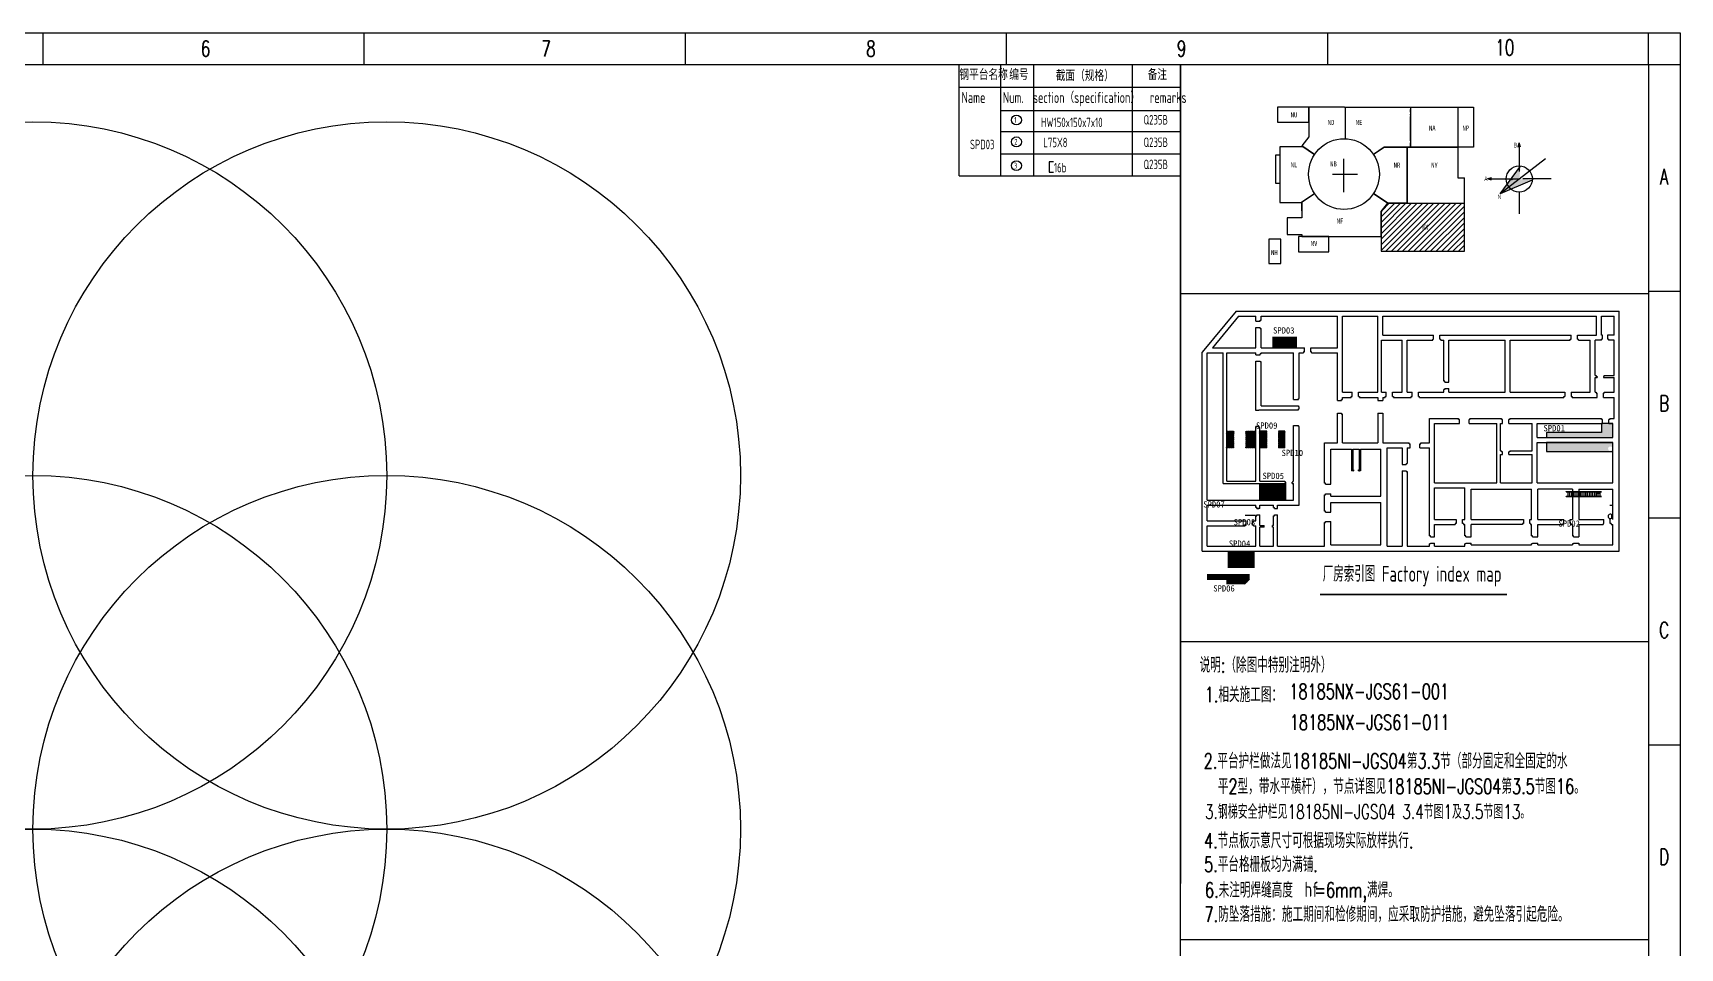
# Model space of a CAD drawing. Extents: x 8986 to 134227, y 7133 to 940687.
# Drawn here: x 61973 to 114088, y 622980 to 651941 of the extents above; entities that cross this region are included whole.
import ezdxf
from ezdxf.enums import TextEntityAlignment as Align

# ---------------------------------------------------------------- set-up
doc = ezdxf.new("R2010")
doc.units = 0
for name, pattern in [('CENTER', [2, 1.25, -0.25, 0.25, -0.25]), ('CONTINOUS', [0]), ('DASH', [0.35, 0.25, -0.1]), ('DOTE', [2.42, 2, -0.2, 0.02, -0.2]), ('HIDDEN', [0.375, 0.25, -0.125])]:
    doc.linetypes.add(name, pattern=pattern)
doc.layers.get('0').update_dxf_attribs({"linetype": 'CONTINUOUS'})
for name, color, linetype in [('C77(文本)', 3, 'CONTINUOUS'), ('DEN202303', 1, 'CONTINUOUS'), ('DOTE', 11, 'DOTE'), ('DX条件钢平台', 52, 'CONTINUOUS'), ('NUM', 7, 'CONTINUOUS'), ('PDIM', 3, 'CONTINUOUS'), ('STEEL', 7, 'CONTINUOUS'), ('TEXT', 7, 'CONTINUOUS'), ('Wall', 7, 'CONTINUOUS'), ('图框', 4, 'CONTINOUS'), ('土建', 4, 'CONTINUOUS'), ('墙柱标注', 220, 'CONTINUOUS'), ('房间号', 7, 'CONTINUOUS'), ('指北针', 3, 'CONTINUOUS'), ('梁__虚线', 4, 'DASH'), ('河北布置专业DX条件2015.6.5', 1, 'CONTINUOUS')]:
    doc.layers.add(name, color=color, linetype=linetype)
doc.styles.add('0902', font='tssdeng.shx', dxfattribs={"width": 0.7, "bigfont": 'tssdchn.shx'})
doc.styles.add('1', font='ROMANS', dxfattribs={"width": 0.7, "bigfont": 'HZTXT'})
doc.styles.add('HT', font='simhei.ttf')
doc.styles.add('HZ', font='TXT.shx', dxfattribs={"width": 0.7, "bigfont": 'hz.shx'})
doc.styles.add('S1', font='tssdeng.shx', dxfattribs={"width": 0.7, "bigfont": 'tssdchn.shx'})
doc.styles.add('TSSD_DIMENSION', font='tssdeng.shx', dxfattribs={"width": 0.7, "bigfont": 'Hztxt.shx'})
doc.styles.add('TSSD_Rein', font='Tssdeng.shx', dxfattribs={"width": 0.7, "bigfont": 'hztxt.shx'})
pattern_1 = [(0, (-276328.56, 1076035.025), (0, 27.94), [20.32, -7.62]), (90, (-276328.56, 1076035.025), (-27.94, 2e-15), [20.32, -7.62])]
pattern_2 = [(0, (-1675492.49, 3304351.372), (0, 27.94), [20.32, -7.62]), (90, (-1675492.49, 3304351.372), (-27.94, 2e-15), [20.32, -7.62])]

# ---------------------------------------------------------------- blocks, each defined once
blk = doc.blocks.new('*U55')
at = {"layer": '图框'}
blk.add_line((0, 500), (0, -500), dxfattribs=at)
blk = doc.blocks.new('*U56')
at = {"color": 0, "linetype": 'ByBlock', "lineweight": -2, "transparency": 16777216}
for p in [(50800, 0), (60960, 0), (71120, 0), (81280, 0), (91440, 0)]:
    blk.add_blockref('*U55', p, dxfattribs=at)
blk = doc.blocks.new('A$C3DE578EB')
at = {"layer": 'Wall', "linetype": 'HIDDEN'}
h = blk.add_hatch(dxfattribs=at)
h.set_pattern_fill('ANSI31', color=2, scale=3, style=0)
h.set_pattern_definition([(45, (-5943.466, 331319.66), (-6.7351921, 6.7351921), [])])
h.paths.add_polyline_path([(4784, 2580), (4754, 2580), (4754, 2540), (4784, 2540)])
h = blk.add_hatch(dxfattribs=at)
h.set_pattern_fill('ANSI31', color=2, scale=3, style=0)
h.set_pattern_definition([(45, (-5755.466, 331319.66), (-6.7351921, 6.7351921), [])])
h.paths.add_polyline_path([(4972, 2580), (4942, 2580), (4942, 2540), (4972, 2540)])
at = {"layer": 'Wall'}
for p, q in [((1071, 7600), (0, 6302)), ((1146, 7440), (321, 6440)), ((1071, 7600), (13192, 7600)), ((1146, 7440), (1700, 7440)), ((1700, 7338), (1700, 7440)), ((1700, 7280), (1700, 7440)), ((1830, 7310), (1860, 7310)), ((1830, 7280), (1830, 7310)), ((1860, 7440), (4282, 7440)), ((1860, 7338), (1860, 7440)), ((1860, 7310), (1860, 7440)), ((4242, 7440), (4282, 7440)), ((4282, 6440), (4282, 7440)), ((4442, 7440), (5552, 7440)), ((4442, 5030), (4442, 7440)), ((5552, 5030), (5552, 7440)), ((5712, 7440), (12472, 7440)), ((5712, 6840), (5712, 7440)), ((12472, 6840), (12472, 7440)), ((12632, 6840), (12632, 7440)), ((12632, 7440), (13032, 7440)), ((13032, 6840), (13032, 7440)), ((13192, 0), (13192, 7600)), ((1700, 7280), (1830, 7280)), ((1700, 6440), (1700, 7080)), ((1700, 7080), (1830, 7080)), ((1830, 7050), (1830, 7080)), ((1830, 7050), (1860, 7050)), ((1860, 6440), (1860, 7050)), ((5712, 6840), (7322, 6840)), ((7322, 6710), (7322, 6840)), ((7522, 6710), (7522, 6840)), ((7522, 6840), (11672, 6840)), ((11672, 6710), (11672, 6840)), ((11872, 6710), (11872, 6840)), ((11872, 6840), (12472, 6840)), ((12662, 6840), (12632, 6840)), ((12662, 6710), (12662, 6840)), ((13032, 6840), (12822, 6840)), ((12822, 6840), (12822, 6710)), ((0, 0), (0, 6302)), ((160, 6280), (660, 6280)), ((160, 1620), (160, 6280)), ((321, 6440), (1700, 6440)), ((660, 2140), (660, 6280)), ((780, 6280), (1700, 6280)), ((780, 2220), (780, 6280)), ((1700, 6220), (1700, 6280)), ((1860, 6440), (3232, 6440)), ((1860, 6280), (2892, 6280)), ((1860, 6250), (1860, 6280)), ((1860, 6250), (1860, 6280)), ((2892, 4800), (2892, 6280)), ((3072, 6280), (3202, 6280)), ((3072, 4830), (3072, 6280)), ((3202, 6310), (3202, 6280)), ((3232, 6310), (3202, 6310)), ((3232, 6310), (3232, 6440)), ((3432, 6440), (4282, 6440)), ((3432, 6310), (3432, 6440)), ((3462, 6310), (3432, 6310)), ((3462, 6280), (3462, 6310)), ((3462, 6280), (4282, 6280)), ((4282, 4770), (4282, 6280)), ((5672, 6680), (6322, 6680)), ((5672, 5030), (5672, 6680)), ((6322, 5030), (6322, 6680)), ((6482, 5030), (6482, 6680)), ((6482, 6680), (7292, 6680)), ((7292, 6710), (7322, 6710)), ((7292, 6680), (7292, 6710)), ((7522, 6710), (7552, 6710)), ((7552, 6680), (7552, 6710)), ((7552, 6680), (7642, 6680)), ((7642, 5380), (7642, 6680)), ((7802, 6680), (9582, 6680)), ((7802, 5350), (7802, 6680)), ((9582, 6460), (9582, 6680)), ((9582, 5030), (9582, 6680)), ((9742, 6680), (11642, 6680)), ((9742, 6460), (9742, 6680)), ((9742, 5030), (9742, 6680)), ((11642, 6680), (11642, 6710)), ((11642, 6710), (11672, 6710)), ((11872, 6710), (11902, 6710)), ((11902, 6680), (11902, 6710)), ((11902, 6680), (12272, 6680)), ((12272, 5030), (12272, 6680)), ((12432, 5560), (12432, 6680)), ((12632, 6680), (12432, 6680)), ((12632, 6680), (12632, 6710)), ((12662, 6710), (12632, 6710)), ((12852, 6710), (12822, 6710)), ((12852, 6710), (12852, 6680)), ((13032, 6680), (12852, 6680)), ((13032, 5560), (13032, 6680)), ((1700, 6220), (1830, 6220)), ((1700, 6020), (1830, 6020)), ((1700, 4480), (1700, 6020)), ((1830, 6220), (1830, 6250)), ((1860, 6250), (1830, 6250)), ((1830, 6020), (1830, 5990)), ((1860, 5990), (1830, 5990)), ((1860, 4600), (1860, 5990)), ((7672, 5380), (7642, 5380)), ((7672, 5350), (7672, 5380)), ((7672, 5350), (7802, 5350)), ((12432, 5560), (12462, 5560)), ((12432, 5500), (12492, 5500)), ((12432, 5030), (12432, 5500)), ((12492, 5530), (12492, 5500)), ((12692, 5530), (12692, 5500)), ((12692, 5500), (13032, 5500)), ((12722, 5560), (13032, 5560)), ((13032, 5030), (13032, 5500)), ((2892, 4800), (3042, 4800)), ((3042, 4800), (3042, 4830)), ((3072, 4830), (3042, 4830)), ((4282, 4770), (4412, 4770)), ((4442, 5030), (4742, 5030)), ((4442, 4870), (4712, 4870)), ((4442, 4800), (4442, 4870)), ((4742, 4900), (4742, 5030)), ((4942, 5030), (5552, 5030)), ((4942, 4900), (4942, 5030)), ((4972, 4870), (5552, 4870)), ((5552, 4870), (5552, 4770)), ((5552, 4770), (5712, 4770)), ((5672, 5030), (5822, 5030)), ((5712, 4870), (5712, 4770)), ((5712, 4870), (5792, 4870)), ((5822, 4900), (5822, 5030)), ((6022, 5030), (6322, 5030)), ((6022, 4900), (6022, 5030)), ((6052, 4870), (6612, 4870)), ((6482, 5030), (6642, 5030)), ((6612, 4870), (6612, 4900)), ((6612, 4900), (6642, 4900)), ((6642, 4900), (6642, 5030)), ((6842, 4900), (6842, 5030)), ((6842, 5030), (7642, 5030)), ((6842, 4900), (6872, 4900)), ((6872, 4870), (6872, 4900)), ((6872, 4870), (11442, 4870)), ((7642, 5030), (7642, 5120)), ((7672, 5120), (7642, 5120)), ((7672, 5150), (7672, 5120)), ((7672, 5150), (7802, 5150)), ((7802, 5030), (7802, 5150)), ((7802, 5030), (9582, 5030)), ((9742, 5030), (11472, 5030)), ((11472, 5030), (11472, 4900)), ((11672, 5030), (12272, 5030)), ((11672, 5030), (11672, 4900)), ((11702, 4870), (12492, 4870)), ((12432, 5030), (12462, 5030)), ((12492, 4870), (12492, 5000)), ((12692, 4870), (12692, 5000)), ((12692, 4870), (13032, 4870)), ((12722, 5030), (13032, 5030)), ((13032, 4200), (13032, 4870)), ((1700, 4450), (1700, 4480)), ((1790, 4450), (1700, 4450)), ((1790, 4480), (3042, 4480)), ((1790, 4480), (1790, 4450)), ((1860, 4600), (2892, 4600)), ((2892, 4600), (3042, 4600)), ((3042, 4600), (3042, 4570)), ((3072, 4570), (3042, 4570)), ((3072, 4510), (3072, 4570)), ((4282, 4370), (4411, 4370)), ((4282, 3430), (4282, 4370)), ((4442, 3430), (4442, 4340)), ((5552, 4370), (5712, 4370)), ((5552, 4370), (5552, 3430)), ((5712, 4370), (5712, 3430)), ((7192, 4200), (8112, 4200)), ((7192, 3430), (7192, 4200)), ((8142, 4040), (8142, 4170)), ((8442, 4040), (8442, 4170)), ((8472, 4200), (9472, 4200)), ((9502, 4040), (9502, 4170)), ((9702, 4040), (9702, 4170)), ((9732, 4200), (12632, 4200)), ((12662, 4040), (12662, 4170)), ((12862, 4040), (12862, 4170)), ((12892, 4200), (13032, 4200)), ((1700, 2220), (1700, 3950)), ((1790, 3950), (1700, 3950)), ((1790, 3920), (1790, 3950)), ((1790, 3920), (1820, 3920)), ((1820, 2220), (1820, 3920)), ((2892, 3980), (3042, 3980)), ((2892, 2220), (2892, 3980)), ((3072, 1460), (3072, 3950)), ((7352, 4040), (8142, 4040)), ((7352, 2170), (7352, 4040)), ((8442, 4040), (9322, 4040)), ((9322, 2170), (9322, 4040)), ((9442, 3180), (9442, 4040)), ((9442, 4040), (9502, 4040)), ((9702, 4040), (10442, 4040)), ((10442, 3180), (10442, 4040)), ((10602, 4040), (12662, 4040)), ((10602, 3600), (10602, 4040)), ((12862, 4040), (12992, 4040)), ((12992, 3600), (12992, 4040)), ((3872, 3430), (4282, 3430)), ((3872, 2150), (3872, 3430)), ((4072, 2120), (4072, 3230)), ((4072, 3230), (4723, 3230)), ((4442, 3430), (5552, 3430)), ((4723, 3230), (4723, 2540)), ((4763, 3230), (4963, 3230)), ((4763, 3230), (4763, 2580)), ((4963, 3230), (4963, 2580)), ((5003, 3230), (5652, 3230)), ((5003, 3230), (5003, 2540)), ((5652, 1740), (5652, 3230)), ((5712, 3430), (6552, 3430)), ((5852, 160), (5852, 3270)), ((5852, 3270), (6322, 3270)), ((6322, 3270), (6322, 2750)), ((6482, 3270), (6482, 2780)), ((6482, 3270), (6582, 3270)), ((6552, 3400), (6552, 3430)), ((6552, 3400), (6582, 3400)), ((6582, 3270), (6582, 3400)), ((6882, 3270), (6882, 3400)), ((6882, 3400), (6912, 3400)), ((6882, 3270), (7192, 3270)), ((6912, 3430), (7192, 3430)), ((6912, 3400), (6912, 3430)), ((7192, 1660), (7192, 3270)), ((9442, 3180), (9472, 3180)), ((9472, 3150), (9472, 3180)), ((9502, 3150), (9472, 3150)), ((9502, 3060), (9502, 3150)), ((9702, 3060), (9702, 3150)), ((9732, 3150), (9702, 3150)), ((9732, 3180), (10442, 3180)), ((9732, 3180), (9732, 3150)), ((10602, 3600), (12992, 3600)), ((10602, 2170), (10602, 3440)), ((10602, 3440), (12992, 3440)), ((12992, 2170), (12992, 3440)), ((6322, 2750), (6452, 2750)), ((6452, 2780), (6482, 2780)), ((6452, 2780), (6452, 2750)), ((9442, 3060), (9502, 3060)), ((9442, 2170), (9442, 3060)), ((9702, 3060), (10442, 3060)), ((10442, 2170), (10442, 3060)), ((660, 2140), (2642, 2140)), ((780, 2220), (1700, 2220)), ((1820, 2220), (2612, 2220)), ((2642, 2140), (2642, 2190)), ((2842, 2140), (2842, 2190)), ((2842, 2140), (2892, 2140)), ((2872, 2220), (2892, 2220)), ((2892, 1620), (2892, 2140)), ((3902, 2120), (4072, 2120)), ((4784, 2540), (4723, 2540)), ((5003, 2540), (4942, 2540)), ((6322, 2550), (6452, 2550)), ((6322, 2550), (6322, 160)), ((6452, 2550), (6452, 2520)), ((6452, 2520), (6482, 2520)), ((6482, 2520), (6482, 160)), ((7352, 2170), (9322, 2170)), ((9442, 2170), (10442, 2170)), ((10602, 2170), (12992, 2170)), ((160, 1620), (2892, 1620)), ((3872, 1270), (3872, 1790)), ((3902, 1820), (4072, 1820)), ((4072, 1740), (4072, 1820)), ((4072, 1740), (5652, 1740)), ((7192, 490), (7192, 1660)), ((7352, 1010), (7352, 2010)), ((7352, 2010), (8312, 2010)), ((7352, 2010), (8312, 2010)), ((8312, 1010), (8312, 2010)), ((8312, 1930), (8312, 2010)), ((8512, 1970), (10422, 1970)), ((8512, 1010), (8512, 1970)), ((8512, 1900), (8512, 1970)), ((10422, 1900), (10422, 1970)), ((10422, 1010), (10422, 1900)), ((11717, 1970), (10622, 1970)), ((10622, 1930), (10622, 1970)), ((10622, 1010), (10622, 1930)), ((11717, 1970), (11717, 1900)), ((11717, 1900), (11717, 1010)), ((11917, 1970), (11917, 1900)), ((11917, 1970), (12992, 1970)), ((11917, 1900), (11917, 1010)), ((12992, 1010), (12992, 1970)), ((160, 1460), (1700, 1460)), ((160, 960), (160, 1460)), ((1700, 1380), (1700, 1460)), ((1700, 960), (1700, 1120)), ((1730, 1350), (1790, 1350)), ((1820, 1350), (1730, 1350)), ((1730, 1150), (1820, 1150)), ((1820, 1460), (2260, 1460)), ((1820, 1350), (1820, 1460)), ((1820, 820), (1820, 1150)), ((2260, 1380), (2260, 1460)), ((2260, 1380), (2290, 1380)), ((2260, 820), (2260, 1120)), ((2260, 1120), (2290, 1120)), ((2290, 1350), (2290, 1380)), ((2290, 1350), (2380, 1350)), ((2290, 1150), (2380, 1150)), ((2290, 1120), (2290, 1150)), ((2380, 1460), (3072, 1460)), ((2380, 1350), (2380, 1460)), ((2380, 160), (2380, 1150)), ((3902, 1240), (4072, 1240)), ((4072, 1240), (4072, 1540)), ((4072, 1540), (5652, 1540)), ((5652, 200), (5652, 1540)), ((160, 960), (1390, 960)), ((160, 160), (160, 800)), ((160, 800), (1360, 800)), ((1360, 800), (1360, 830)), ((1360, 830), (1390, 830)), ((1390, 830), (1390, 960)), ((1590, 960), (1700, 960)), ((1590, 830), (1590, 960)), ((1620, 830), (1590, 830)), ((1620, 800), (1620, 830)), ((1620, 800), (1700, 800)), ((1700, 160), (1700, 800)), ((1820, 820), (1960, 820)), ((1820, 160), (1820, 760)), ((1960, 760), (1820, 760)), ((1960, 760), (1960, 820)), ((2220, 760), (2220, 820)), ((2260, 820), (2220, 820)), ((2260, 760), (2220, 760)), ((2260, 160), (2260, 760)), ((2260, 160), (2260, 760)), ((3872, 160), (3872, 910)), ((3902, 940), (4072, 940)), ((4072, 200), (4072, 940)), ((7352, 850), (8002, 850)), ((7352, 460), (7352, 850)), ((8032, 880), (8002, 880)), ((8002, 880), (8002, 850)), ((8262, 880), (8232, 880)), ((8262, 880), (8262, 850)), ((8262, 850), (8312, 850)), ((8312, 490), (8312, 850)), ((8512, 460), (8512, 850)), ((10132, 850), (8512, 850)), ((10162, 880), (10132, 880)), ((10132, 880), (10132, 850)), ((10392, 880), (10362, 880)), ((10392, 880), (10392, 850)), ((10392, 850), (10422, 850)), ((10422, 490), (10422, 850)), ((10622, 1010), (11437, 1010)), ((10622, 460), (10622, 850)), ((10622, 850), (11407, 850)), ((11437, 880), (11407, 880)), ((11407, 880), (11407, 850)), ((11437, 880), (11437, 1010)), ((11637, 1010), (11717, 1010)), ((11637, 880), (11637, 1010)), ((11667, 880), (11637, 880)), ((11667, 880), (11667, 850)), ((11667, 850), (11717, 850)), ((11717, 850), (11717, 490)), ((11717, 850), (11717, 850)), ((11917, 1010), (12712, 1010)), ((11917, 850), (11917, 460)), ((11917, 850), (12682, 850)), ((12712, 880), (12682, 880)), ((12682, 880), (12682, 850)), ((12712, 880), (12712, 1010)), ((12912, 880), (12912, 1010)), ((12942, 880), (12912, 880)), ((12942, 880), (12942, 850)), ((12942, 850), (12992, 850)), ((12942, 850), (12992, 850)), ((12992, 200), (12992, 850)), ((12992, 850), (12992, 850)), ((0, 0), (13192, 0)), ((160, 160), (1700, 160)), ((1820, 160), (2260, 160)), ((2380, 160), (3872, 160)), ((4072, 200), (5652, 200)), ((5852, 160), (6322, 160)), ((6482, 160), (7192, 160)), ((7222, 490), (7192, 490)), ((7192, 160), (7192, 230)), ((7222, 230), (7192, 230)), ((7222, 460), (7222, 490)), ((7222, 460), (7352, 460)), ((7222, 230), (7222, 260)), ((7222, 260), (7352, 260)), ((7352, 160), (7352, 260)), ((7352, 160), (8312, 160)), ((8342, 490), (8312, 490)), ((8312, 160), (8312, 230)), ((8342, 230), (8312, 230)), ((8342, 460), (8342, 490)), ((8342, 460), (8512, 460)), ((8342, 230), (8342, 260)), ((8342, 260), (8512, 260)), ((8512, 200), (8512, 260)), ((8512, 200), (10422, 200)), ((10452, 490), (10422, 490)), ((10422, 200), (10422, 230)), ((10452, 230), (10422, 230)), ((10452, 460), (10452, 490)), ((10452, 460), (10622, 460)), ((10452, 230), (10452, 260)), ((10452, 260), (10622, 260)), ((10622, 200), (10622, 260)), ((10622, 200), (11717, 200)), ((11747, 490), (11717, 490)), ((11717, 230), (11717, 200)), ((11747, 230), (11717, 230)), ((11747, 460), (11747, 490)), ((11747, 460), (11917, 460)), ((11747, 230), (11747, 260)), ((11747, 260), (11917, 260)), ((11917, 260), (11917, 200)), ((11917, 200), (12992, 200))]:
    blk.add_line(p, q, dxfattribs=at)
for points in [[(12462, 5560), (12462, 5530)], [(12462, 5530), (12492, 5530)], [(12692, 5530), (12722, 5530), (12722, 5560)], [(3042, 4830), (3072, 4830)], [(3042, 4800), (3042, 4830)], [(4412, 4800), (4442, 4800)], [(4412, 4770), (4412, 4800)], [(4712, 4900), (4742, 4900)], [(4712, 4870), (4712, 4900)], [(4942, 4900), (4972, 4900), (4972, 4870)], [(5792, 4900), (5822, 4900)], [(5792, 4870), (5792, 4900)], [(6022, 4900), (6052, 4900), (6052, 4870)], [(11442, 4900), (11472, 4900)], [(11442, 4870), (11442, 4900)], [(11672, 4900), (11702, 4900), (11702, 4870)], [(12462, 5030), (12462, 5000)], [(12462, 5000), (12492, 5000)], [(12692, 5000), (12722, 5000), (12722, 5030)], [(3042, 4510), (3072, 4510)], [(3042, 4480), (3042, 4510)], [(4411, 4370), (4411, 4340)], [(4412, 4340), (4442, 4340)], [(8142, 4170), (8112, 4170), (8112, 4200)], [(8472, 4200), (8472, 4170), (8442, 4170)], [(9502, 4170), (9472, 4170), (9472, 4200)], [(9732, 4200), (9732, 4170), (9702, 4170)], [(12662, 4170), (12632, 4170), (12632, 4200)], [(12892, 4200), (12892, 4170), (12862, 4170)], [(3072, 3950), (3042, 3950), (3042, 3980)], [(2642, 2190), (2612, 2190), (2612, 2220)], [(2872, 2220), (2872, 2190), (2842, 2190)], [(3902, 2150), (3872, 2150)], [(3902, 2120), (3902, 2150)], [(3872, 1790), (3902, 1790), (3902, 1820)], [(1730, 1380), (1700, 1380)], [(1700, 1120), (1730, 1120), (1730, 1150)], [(1730, 1350), (1730, 1380)], [(3902, 1270), (3872, 1270)], [(3902, 1240), (3902, 1270)], [(3872, 910), (3902, 910), (3902, 940)], [(7352, 1010), (8032, 1010), (8032, 880)], [(8232, 880), (8232, 1010), (8312, 1010)], [(8262, 1010), (8312, 1010)], [(8512, 1010), (10162, 1010), (10162, 880)], [(10362, 880), (10362, 1010), (10422, 1010)], [(10392, 850), (10422, 850)], [(12992, 850), (12992, 850)]]:
    blk.add_lwpolyline(points, dxfattribs=at)
for points in [[(4784, 2540), (4754, 2540), (4754, 2580), (4784, 2580)], [(4972, 2540), (4942, 2540), (4942, 2580), (4972, 2580)]]:
    blk.add_lwpolyline(points, close=True, dxfattribs=at)
at = {"layer": 'Wall', "elevation": 0}
blk.add_lwpolyline([(11717, 850), (11717, 850)], dxfattribs=at)
blk = doc.blocks.new('A$C6CBB1B08')
at = {"layer": '河北布置专业DX条件2015.6.5'}
for p, q in [((631, 197), (64, 197)), ((64, 197), (64, 0)), ((631, 197), (631, 0)), ((64, 0), (631, 0))]:
    blk.add_line(p, q, dxfattribs=at)
blk.add_arc((347, 398), 348, 324.64714, 215.35286, dxfattribs=at)
blk = doc.blocks.new('B202491810562')
at = {"layer": '房间号', "linetype": 'ByBlock', "ltscale": 1000}
h = blk.add_hatch(dxfattribs=at)
h.set_pattern_fill('ANSI31', color=256, scale=1000)
h.set_pattern_definition([(45, (-159094.41, 72680.96), (-88.38835, 88.38835), [])])
h.paths.add_polyline_path([(6193, 1904), (4379, 1904), (3769, 1904), (3554, 1644), (3554, 384), (6193, 384)])
h.paths.add_polyline_path([(4825, 1024), (5119, 1024), (5119, 1264), (4825, 1264)], flags=24)
at = {"linetype": 'CENTER', "ltscale": 1500}
for p, q in [((2379, 2258), (2379, 3311)), ((2014, 2828), (2809, 2828))]:
    blk.add_line(p, q, dxfattribs=at)
at = {"layer": '土建', "color": 1, "linetype": 'ByBlock'}
for p, q in [((270, 4948), (270, 4468)), ((1267, 4948), (270, 4948)), ((1267, 4468), (1267, 4948)), ((2399, 4948), (1271, 4948)), ((1271, 4948), (1271, 4003)), ((2399, 4948), (4487, 4948)), ((2425, 3946), (2425, 4948)), ((4487, 4948), (4487, 3676)), ((4487, 4785), (4487, 4876)), ((4487, 4696), (4487, 4725)), ((4491, 4948), (5977, 4948)), ((4491, 3676), (4491, 4948)), ((5977, 4948), (5977, 3676)), ((5977, 4948), (6473, 4948)), ((5977, 4948), (5977, 3676)), ((6473, 4948), (6473, 3676)), ((270, 4468), (1267, 4468)), ((4487, 3879), (4487, 4648)), ((1073, 3692), (351, 3692)), ((351, 3692), (351, 1932)), ((1447, 3450), (1040, 3719)), ((1271, 4003), (1041, 3719)), ((1041, 3719), (1446, 3449)), ((1446, 3449), (1073, 3692)), ((3653, 3676), (3311, 3449)), ((3642, 3669), (3311, 3450)), ((3654, 3672), (3316, 3448)), ((4487, 3676), (3653, 3676)), ((4375, 3672), (3654, 3672)), ((4375, 1908), (4375, 3672)), ((4375, 3672), (4375, 1908)), ((5977, 3672), (4379, 3672)), ((4379, 3672), (4379, 1908)), ((4523, 3672), (4407, 3672)), ((4415, 3676), (4487, 3676)), ((4487, 3676), (4487, 3819)), ((5977, 3676), (4491, 3676)), ((6473, 3676), (5977, 3676)), ((5977, 3672), (5977, 2714)), ((351, 3424), (211, 3424)), ((211, 3424), (211, 2542)), ((4375, 2924), (4375, 1908)), ((5977, 2714), (6193, 2714)), ((6193, 1908), (6193, 2714)), ((211, 2542), (351, 2542)), ((1025, 1932), (1442, 2208)), ((1448, 2206), (1045, 1939)), ((3763, 1907), (3311, 2208)), ((3763, 1907), (3311, 2207)), ((3316, 2208), (3769, 1908)), ((351, 1932), (1025, 1932)), ((1045, 1939), (1043, 1444)), ((1045, 1668), (1045, 1939)), ((3550, 1645), (3763, 1907)), ((3550, 856), (3550, 1645)), ((3769, 1904), (3554, 1644)), ((3554, 1644), (3554, 384)), ((3769, 1908), (4375, 1908)), ((4375, 1904), (3769, 1904)), ((4375, 1904), (4379, 1904)), ((4379, 1908), (6193, 1908)), ((4379, 1904), (6193, 1904)), ((6193, 384), (6193, 1904)), ((1043, 1444), (577, 1444)), ((577, 1444), (577, 916)), ((376, 764), (0, 764)), ((0, 764), (0, 0)), ((376, 0), (376, 764)), ((577, 916), (1041, 916)), ((942, 852), (942, 372)), ((1897, 852), (942, 852)), ((1041, 916), (1041, 856)), ((1041, 856), (3550, 856)), ((1897, 372), (1897, 852)), ((1897, 372), (1897, 852)), ((0, 0), (376, 0)), ((942, 372), (1897, 372)), ((3554, 384), (6193, 384))]:
    blk.add_line(p, q, dxfattribs=at)
at = {"layer": '土建', "color": 3, "linetype": 'ByBlock'}
for p, q in [((7924, 3717), (7924, 2907)), ((8759, 3310), (7315, 2205)), ((6998, 2673), (7924, 2672)), ((8939, 2672), (8042, 2672)), ((7924, 2259), (7924, 1570))]:
    blk.add_line(p, q, dxfattribs=at)
blk.add_lwpolyline([(8336, 2632), (7315, 2205), (7968, 3083)], dxfattribs=at)
at = {"layer": '土建', "color": 1, "linetype": 'ByBlock'}
blk.add_circle((2379, 2828), 1119, dxfattribs=at)
at = {"layer": '土建', "color": 3, "linetype": 'ByBlock'}
blk.add_circle((7924, 2672), 414, dxfattribs=at)
blk.add_point((7690, 2656), dxfattribs=at)
blk.add_point((7690, 2656), dxfattribs=at)
for points in [[(7968, 3083), (7315, 2205), (7925, 2672)], [(7925, 2672), (8336, 2632), (7315, 2205)]]:
    blk.add_solid(points, dxfattribs=at)
at = {"layer": '指北针'}
for p, q in [((7888, 3681), (7924, 3813)), ((7961, 3681), (7924, 3813)), ((7049, 2709), (6917, 2673)), ((7049, 2636), (6917, 2673))]:
    blk.add_line(p, q, dxfattribs=at)
for points in [[(7924, 3717), (7888, 3681), (7924, 3813)], [(7961, 3681), (7924, 3813), (7924, 3717)], [(7013, 2673), (7049, 2709), (6917, 2673)], [(7049, 2636), (6917, 2673), (7013, 2673)]]:
    blk.add_solid(points, dxfattribs=at)
at = {"color": 0, "linetype": 'ByBlock', "width": 0.8}
for s, p in [('NU', (691, 4623)), ('ND', (1867, 4382)), ('NE', (2752, 4382)), ('NA', (5068, 4203)), ('NP', (6129, 4203)), ('NL', (696, 3042)), ('NB', (1944, 3068)), ('NR', (3952, 3032)), ('NY', (5137, 3032)), ('NF', (2150, 1263)), ('NX', (4841, 1064)), ('NV', (1328, 554)), ('NH', (68, 267))]:
    blk.add_text(s, height=160, dxfattribs=at).set_placement(p)
at = {"layer": '指北针', "style": 'TSSD_DIMENSION', "width": 0.7}
for s, p in [('B', (7753, 3668)), ('A', (6814, 2607)), ('N', (7244, 2033))]:
    blk.add_text(s, height=150, dxfattribs=at).set_placement(p)

msp = doc.modelspace()

# ---------------------------------------------------------------- hatches: boundary and pattern name
at = {"layer": 'DX条件钢平台'}
h = msp.add_hatch(dxfattribs=at)
h.set_pattern_fill('ANSI37', color=256, scale=4, style=0)
h.set_pattern_definition([(45, (-257119.385, 1183453.516), (-8.98025612, 8.98025612), []), (135, (-257119.385, 1183453.516), (-8.98025612, -8.98025612), [])])
h.paths.add_polyline_path([(99972, 639335), (99739, 639335), (99739, 638815), (99972, 638815)])
h.paths.add_polyline_path([(100659, 639335), (100346, 639335), (100346, 638815), (100659, 638815)])
h.paths.add_polyline_path([(101012, 639335), (100779, 639335), (100779, 638815), (101012, 638815)])
h.paths.add_polyline_path([(101586, 639335), (101386, 639335), (101386, 638815), (101586, 638815)])
at = {"layer": '河北布置专业DX条件2015.6.5'}
h = msp.add_hatch(dxfattribs=at)
h.set_pattern_fill('ANGLE', color=256, scale=4)
h.set_pattern_definition([(0, (-254517.91, 1140762.293), (0, 27.94), [20.32, -7.62]), (90, (-254517.91, 1140762.293), (-27.94, 2e-15), [20.32, -7.62])])
h.paths.add_polyline_path([(101958, 642323), (101214, 642323), (101214, 641973), (101058, 641973), (101958, 641973)])
h = msp.add_hatch(dxfattribs=at)
h.set_pattern_fill('ANGLE', color=256, scale=4)
h.set_pattern_definition(pattern_1)
h.paths.add_polyline_path([(109861, 639138), (111961, 639138), (111961, 639578), (111601, 639578), (111601, 639298), (109861, 639298)])
h = msp.add_hatch(dxfattribs=at)
h.set_pattern_fill('ANGLE', color=256, scale=4)
h.set_pattern_definition(pattern_1)
h.paths.add_polyline_path([(111961, 638698), (111961, 638978), (109861, 638978), (109861, 638698)])
edge = h.paths.add_edge_path(flags=16)
edge.add_line((111921, 638842), (111921, 638729))
edge.add_arc((111881, 638785), 69.5, 54.6471, 305.3529)
edge.add_line((111921, 638842), (111961, 638842))
edge.add_line((111921, 638729), (111961, 638729))
edge.add_line((111961, 638729), (111961, 638842))
h = msp.add_hatch(dxfattribs=at)
h.set_pattern_fill('ANGLE', color=256, scale=4)
h.set_pattern_definition([(0, (93025.103, 966757.92), (0, 27.94), [20.32, -7.62]), (90, (93025.103, 966757.92), (-27.94, 2e-15), [20.32, -7.62])])
h.paths.add_polyline_path([(101611, 637158), (101611, 637678), (100789, 637678), (100789, 637158)])
h = msp.add_hatch(dxfattribs=at)
h.set_pattern_fill('ANGLE', color=256, scale=4)
h.set_pattern_definition([(0, (92034.103, 964612.94), (0, 27.94), [20.32, -7.62]), (90, (92034.103, 964612.94), (-27.94, 2e-15), [20.32, -7.62])])
h.paths.add_polyline_path([(100620, 635013), (100620, 635533), (99798, 635533), (99798, 635013)])
h = msp.add_hatch(dxfattribs=at)
h.set_pattern_fill('ANGLE', color=256, scale=4)
h.set_pattern_definition(pattern_2)
h.paths.add_polyline_path([(100469, 634655), (100469, 634815), (99129, 634815), (99129, 634655)])
h = msp.add_hatch(dxfattribs=at)
h.set_pattern_fill('ANGLE', color=256, scale=4)
h.set_pattern_definition(pattern_2)
h.paths.add_polyline_path([(100469, 634655), (99749, 634655), (99749, 634495), (100309, 634495)])

# ---------------------------------------------------------------- linework, layer by layer
at = {"color": 1}
for p, q in [((98281, 613793), (98281, 650941)), ((98281, 643697), (113096, 643697)), ((98281, 632677), (113096, 632677)), ((98281, 623253), (113096, 623253))]:
    msp.add_line(p, q, dxfattribs=at)
for p, q in [((94127, 647861), (94127, 647536)), ((94264, 647861), (94127, 647861)), ((94127, 647536), (94264, 647536))]:
    msp.add_line(p, q)
for centre, radius in [((61973, 637937), 11193), ((73167, 637937), 11193), ((93091, 649186), 158), ((93091, 648494), 158), ((93091, 647741), 158), ((61973, 626744), 11193), ((73167, 626744), 11193), ((61973, 615550), 11193), ((73167, 615550), 11193)]:
    msp.add_circle(centre, radius)
at = {"layer": 'DOTE', "color": 0, "linetype": 'ByBlock', "ltscale": 0.1}
for p, q in [((101012, 639335), (100779, 639335)), ((101586, 639335), (101386, 639335)), ((101586, 638815), (101586, 639335)), ((101012, 638815), (100779, 638815)), ((101586, 638815), (101386, 638815)), ((110481, 637421), (110481, 637431)), ((110537, 637421), (110537, 637281)), ((110593, 637421), (110593, 637281)), ((110649, 637421), (110649, 637281)), ((110705, 637421), (110705, 637281)), ((110761, 637421), (110761, 637281)), ((110817, 637421), (110817, 637281)), ((110873, 637421), (110873, 637281)), ((110929, 637421), (110929, 637281)), ((110985, 637421), (110985, 637281)), ((111041, 637421), (111041, 637281)), ((111097, 637421), (111097, 637281)), ((111153, 637421), (111153, 637281)), ((111209, 637421), (111209, 637281)), ((111265, 637421), (111265, 637281)), ((111321, 637421), (111321, 637281)), ((111377, 637421), (111377, 637281)), ((111433, 637421), (111433, 637281)), ((111489, 637421), (111489, 637281)), ((111545, 637421), (111545, 637281)), ((110481, 637271), (110481, 637281)), ((100659, 636670), (100332, 636670)), ((100309, 634495), (100469, 634655))]:
    msp.add_line(p, q, dxfattribs=at)
at = {"layer": 'DX条件钢平台'}
for p, q in [((111418, 637373), (111557, 637373)), ((111418, 637373), (111557, 637373)), ((111557, 637373), (111505, 637391)), ((111557, 637373), (111505, 637391)), ((100469, 634655), (99129, 634655))]:
    msp.add_line(p, q, dxfattribs=at)
at = {"layer": 'NUM', "color": 6, "const_width": 50}
msp.add_lwpolyline([(102695, 634169), (108611, 634169)], dxfattribs=at)
msp.add_lwpolyline([(102695, 634169), (108611, 634169)], dxfattribs=at)
at = {"layer": 'PDIM'}
for p, q in [((91281, 647420), (91281, 650941)), ((92587, 650941), (92587, 647420)), ((93632, 650941), (93632, 647420)), ((96757, 650941), (96757, 647420)), ((98281, 650941), (98281, 625020)), ((98281, 650941), (98281, 637620)), ((98281, 650941), (98281, 629920)), ((91281, 650220), (98281, 650220)), ((92587, 649489), (98281, 649489)), ((92587, 648820), (98281, 648820)), ((92587, 648120), (98281, 648120)), ((91281, 647420), (98281, 647420))]:
    msp.add_line(p, q, dxfattribs=at)
at = {"layer": 'STEEL', "ltscale": 0.1}
for p, q in [((110481, 637431), (111601, 637431)), ((110481, 637421), (111601, 637421)), ((110481, 637281), (111601, 637281)), ((110481, 637271), (111601, 637271))]:
    msp.add_line(p, q, dxfattribs=at)
at = {"layer": '图框'}
for p, q in [((8988, 651941), (114088, 651941)), ((113088, 650941), (113088, 651941)), ((114088, 651941), (114088, 592541)), ((113088, 650941), (114088, 650941)), ((113088, 643766), (114088, 643766)), ((113088, 636591), (114088, 636591)), ((113088, 629416), (114088, 629416))]:
    msp.add_line(p, q, dxfattribs=at)
at = {"layer": '图框', "color": 1}
for p, q in [((11488, 650941), (113088, 650941)), ((113088, 650941), (113088, 593541))]:
    msp.add_line(p, q, dxfattribs=at)
at = {"layer": '土建'}
for p, q in [((111961, 636993), (111961, 637433)), ((111861, 636993), (111961, 636993))]:
    msp.add_line(p, q, dxfattribs=at)
at = {"layer": '梁__虚线'}
for p, q in [((110481, 637422), (111601, 637422)), ((110481, 637280), (111601, 637280))]:
    msp.add_line(p, q, dxfattribs=at)
at = {"layer": '河北布置专业DX条件2015.6.5'}
for p, q in [((101081, 637158), (101081, 637678)), ((101611, 637158), (101611, 637678))]:
    msp.add_line(p, q, dxfattribs=at)
msp.add_lwpolyline([(109861, 639138), (111961, 639138), (111961, 639578), (111601, 639578), (111601, 639298), (109861, 639298)], close=True, dxfattribs=at)
msp.add_lwpolyline([(111961, 638978), (109861, 638978), (109861, 638698), (111961, 638698), (111961, 638978)], dxfattribs=at)

# ---------------------------------------------------------------- block references
at = {"linetype": 'Continuous'}
msp.add_blockref('*U56', (11488, 651441), dxfattribs=at)
at = {"layer": 'DEN202303'}
msp.add_blockref('B202491810562', (101076, 644647, 0), dxfattribs=at)
at = {"layer": 'DOTE', "color": 0, "linetype": 'ByBlock', "ltscale": 0.1}
msp.add_blockref('A$C3DE578EB', (98969, 635538), dxfattribs=at)
at = {"layer": '河北布置专业DX条件2015.6.5', "xscale": 0.2, "yscale": 0.2, "zscale": 0.2, "rotation": 90}
msp.add_blockref('A$C6CBB1B08', (111961, 636571), dxfattribs=at)

# ---------------------------------------------------------------- texts
at = {"ltscale": 99, "style": 'TSSD_Rein', "width": 0.7}
for s, p in [('钢平台名称', (91287, 650448)), ('编号', (92864, 650448)), ('截面（规格）', (94335, 650418)), ('备注', (97244, 650448))]:
    msp.add_text(s, height=350, dxfattribs=at).set_placement(p)
at = {"style": '0902', "width": 0.7}
for s, p in [('1', (93096, 649279)), ('2', (93122, 648587)), ('3', (93118, 647832))]:
    msp.add_text(s, height=180, dxfattribs=at).set_placement(p, align=Align.TOP_RIGHT)
for s, p in [('HW150x150x7x10', (93868, 648960)), ('Q235B', (97114, 649042)), ('SPD03', (91622, 648262)), ('L75X8', (93944, 648325)), ('Q235B', (97114, 648331)), ('16b', (94277, 647529)), ('Q235B', (97114, 647631))]:
    msp.add_text(s, height=300, dxfattribs=at).set_placement(p)
at = {"layer": 'C77(文本)', "style": 'TSSD_Rein', "width": 0.7}
for s, p in [('Name', (91354, 649725)), ('Num.', (92659, 649725)), ('section（specification）', (93614, 649725)), ('remarks', (97313, 649725))]:
    msp.add_text(s, height=350, dxfattribs=at).set_placement(p)
at = {"layer": 'C77(文本)', "color": 4, "style": 'S1', "width": 0.7}
msp.add_text('厂房索引图 Factory index map', height=498.75, dxfattribs=at).set_placement((102784, 634425, 0), align=Align.BOTTOM_LEFT)
at = {"layer": 'C77(文本)', "color": 7, "linetype": 'Continuous', "style": '1', "width": 0.7}
for s, height, p in [('说明:（除图中特别注明外）', 480, (98886, 631699)), ('1.相关施工图：', 480, (99049, 630761)), ('18185NX-JGS61-001', 480, (101725, 630862)), ('18185NX-JGS61-011', 480, (101741, 629884)), ('2.平台护栏做法见18185NI-JGS04第3.3节（部分固定和全固定的水', 480, (99016, 628661)), ('平2型，带水平横杆），节点详图见18185NI-JGS04第3.5节图16。', 480, (99464, 627857)), ('3.钢梯安全护栏见18185NI-JGS04 3.4节图1及3.5节图13。', 450, (99059, 627069, 0)), ('4.节点板示意尺寸可根据现场实际放样执行.', 480, (99029, 626140)), ('5.平台格栅板均为满铺.', 480, (99029, 625388)), ('6.未注明焊缝高度', 480, (99057, 624577, 0)), ('=6mm,满焊。', 480, (102512, 624579, 0)), ('7.防坠落措施：施工期间和检修期间，应采取防护措施，避免坠落引起危险。', 480, (99043, 623808))]:
    msp.add_text(s, height=height, dxfattribs=at).set_placement(p)
at = {"layer": 'TEXT', "style": 'TSSD_Rein', "width": 0.7}
msp.add_text('h%%142f', height=480, dxfattribs=at).set_placement((102210, 624598))
at = {"layer": '图框', "style": 'HZ', "width": 0.7}
for s, p in [('6', (67437, 651196)), ('7', (78208, 651191)), ('8', (88488, 651191)), ('9', (98316, 651196)), ('10', (108542, 651231)), ('A', (113584, 647142)), ('B', (113584, 639967)), ('C', (113584, 632792)), ('D', (113584, 625617))]:
    msp.add_text(s, height=500, dxfattribs=at).set_placement(p, align=Align.CENTER)
at = {"layer": '墙柱标注', "style": 'HT'}
for s, p in [('SPD03', (101210, 642427)), ('SPD09', (100670, 639417)), ('SPD01', (109766, 639334)), ('SPD10', (101481, 638551)), ('SPD05', (100877, 637824)), ('SPD07', (99002, 636922)), ('SPD08', (99964, 636360)), ('SPD02', (110240, 636315)), ('SPD04', (99811, 635679)), ('SPD06', (99319, 634263))]:
    msp.add_text(s, height=200, dxfattribs=at).set_placement(p)

doc.saveas('drawing.dxf')
